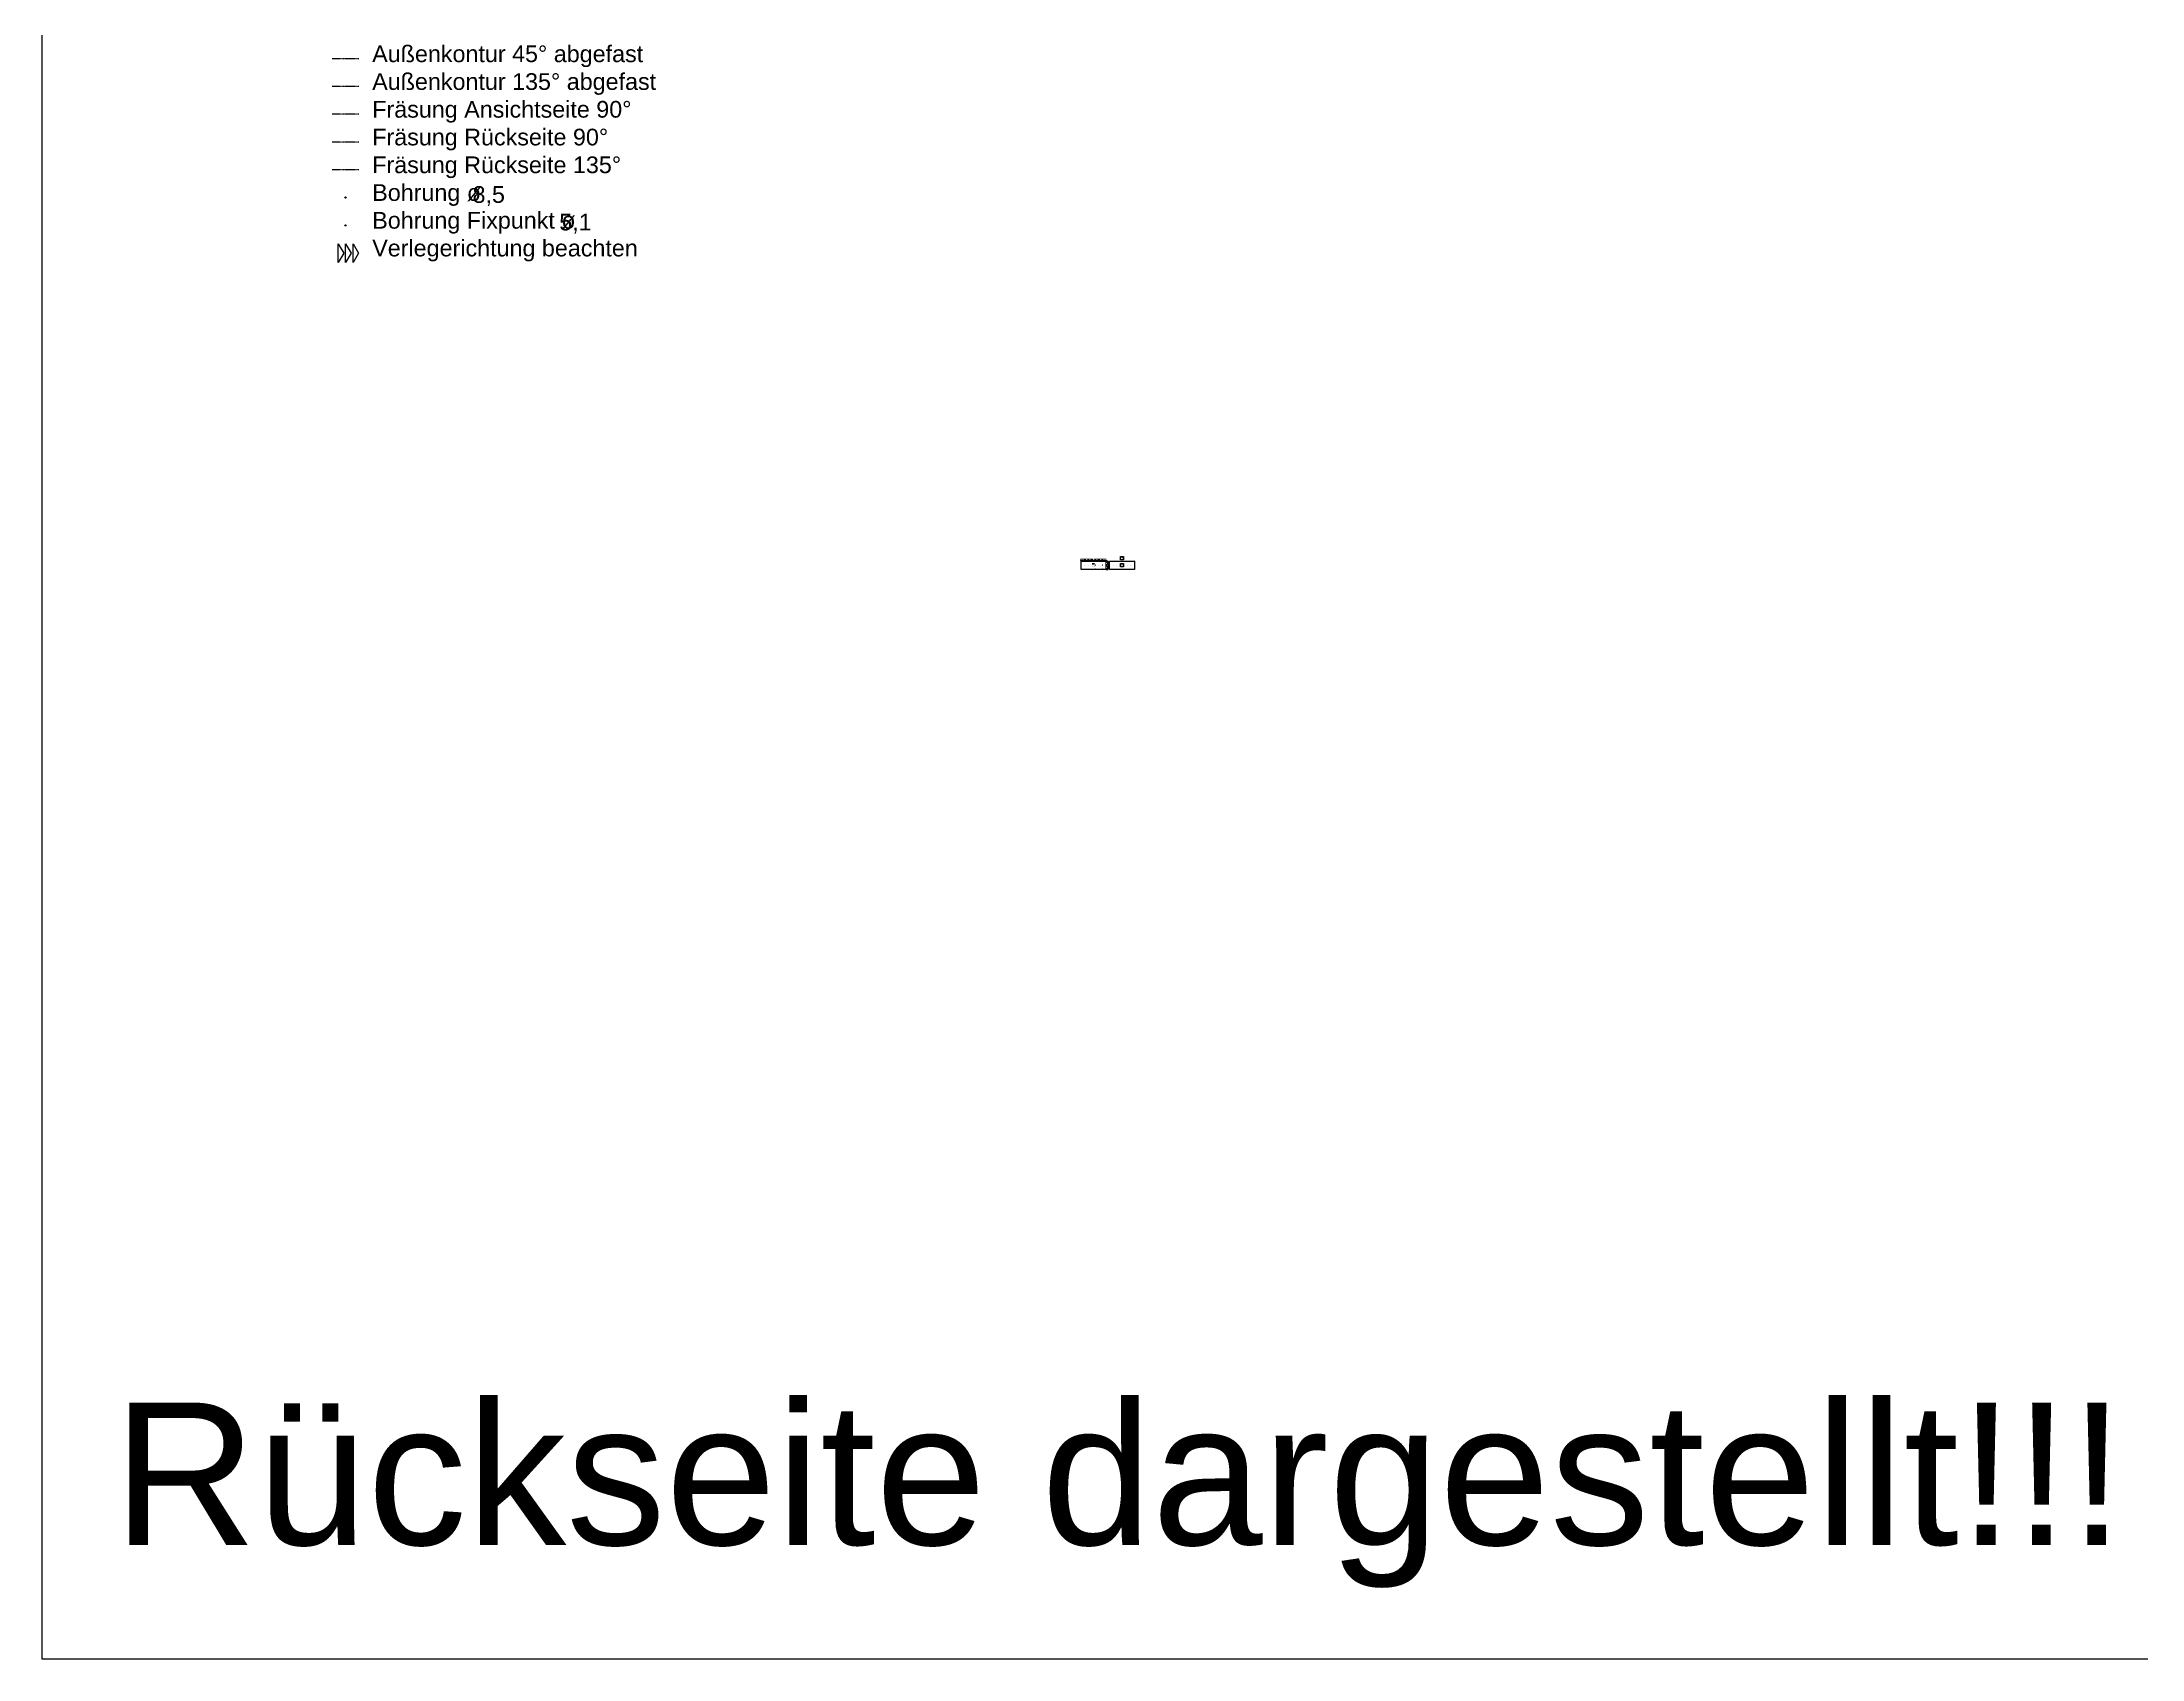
# Model space of a CAD drawing. Header units: millimetres. Extents: x 3800000 to 6300000, y 450000 to 1350000.
# Drawn here: x 5300000 to 5595061, y 450000 to 677238 of the extents above; entities that cross this region are included whole.
import ezdxf

# ---------------------------------------------------------------- set-up
doc = ezdxf.new("R2010")
doc.units = ezdxf.units.MM
doc.linetypes.add('Strichliert 5_2.5mm', pattern=[7.5, 5, -2.5])
doc.layers.get('0').update_dxf_attribs({"true_color": 0xffffff})
for name, color, linetype, true_color in [('ANSICHT 01 Planinhalt', 7, 'Continuous', 0xffffff), ('ANSICHT Paneel Verlegerichtung', 1, 'Continuous', 0xff0000), ('Bohr', 3, 'Continuous', 0x00ff00), ('FERTIGUNG 02 Bemassung Bohrung', 1, 'Continuous', 0xff0000), ('FERTIGUNG 02 Bemassung Geometrie', 212, 'Continuous', 0xcc00cc), ('FERTIGUNG 04 Außenkontur 135° abgefast', 216, 'Strichliert 5_2.5mm', 0x7f007f), ('FERTIGUNG 04 Außenkontur 45° abgefast', 6, 'Strichliert 5_2.5mm', 0xff00ff), ('FERTIGUNG 04 Fräsung Ansichtseite 90°', 1, 'Strichliert 5_2.5mm', 0xff0000), ('FERTIGUNG 04 Fräsung Rückseite 135°', 5, 'Strichliert 5_2.5mm', 0x0000ff), ('FERTIGUNG 04 Fräsung Rückseite 90°', 4, 'Strichliert 5_2.5mm', 0x00ffff), ('FERTIGUNG Verlegerichtung', 1, 'Continuous', 0xff0000), ('Inside', 160, 'Continuous', 0x3a3aff), ('Outside', 2, 'Continuous', 0xffff00), ('TXT', 7, 'Continuous', 0xffffff)]:
    doc.layers.add(name, color=color, linetype=linetype, true_color=true_color)
doc.styles.add('Arial Regular', font='arial.ttf')
doc.styles.add('ICC_M1_20', font='')
doc.styles.get('ICC_M1_20').set_extended_font_data('isocp2')
doc.dimstyles.new('ICC_M1_20', dxfattribs={"dimscale": 20, "dimtxt": 3.5, "dimasz": 3, "dimexe": 2, "dimexo": 1, "dimgap": 0.75, "dimtad": 1, "dimtoh": 1, "dimdec": 0, "dimzin": 4, "dimdsep": 46, "dimtxsty": 'ICC_M1_20', "dimcen": 2, "dimadec": 0, "dimazin": 1, "dimtfac": 1, "dimtdec": 4, "dimtix": 1, "dimtofl": 0, "dimtmove": 1, "dimatfit": 3, "dimfxl": 10, "dimfxlon": 1, "dimtfill": 1, "dimtfillclr": 256, "dimtolj": 1, "dimtzin": 1, "dimarcsym": 0})

# ---------------------------------------------------------------- blocks, each defined once
blk = doc.blocks.new('*D300')
at = {"layer": 'FERTIGUNG 02 Bemassung Geometrie', "color": 0, "lineweight": -2}
for p, q in [((5449575, 604281.667), (5449815, 604281.667)), ((5449575, 603125), (5449815, 603125)), ((5449775, 604221.667), (5449775, 603185))]:
    blk.add_line(p, q, dxfattribs=at)
at = {"layer": 'FERTIGUNG 02 Bemassung Geometrie', "color": 0}
for points in [[(5449785, 604221.667), (5449765, 604221.667), (5449775, 604281.667)], [(5449765, 603185), (5449785, 603185), (5449775, 603125)]]:
    blk.add_solid(points, dxfattribs=at)
at = {"layer": 'FERTIGUNG 02 Bemassung Geometrie', "color": 0, "insert": (5449725, 603703.3335), "char_height": 70, "attachment_point": 5, "rotation": 90, "style": 'ICC_M1_20', "bg_fill": 3, "box_fill_scale": 1.1, "bg_fill_color": 9, "bg_fill_true_color": 13158600, "bg_fill_transparency": 0}
blk.add_mtext('\\A1;1157', dxfattribs=at)
at = {"layer": 'Defpoints', "color": 0}
for p in [(5449495, 604281.667), (5449495, 603125), (5449775, 603125)]:
    blk.add_point(p, dxfattribs=at)
blk = doc.blocks.new('*D301')
at = {"layer": 'FERTIGUNG 02 Bemassung Bohrung', "color": 0, "lineweight": -2}
for p, q in [((5449495, 603145), (5449675, 603145)), ((5449515, 603125), (5449675, 603125)), ((5449635, 603205), (5449635, 603265)), ((5449635, 603065), (5449635, 603005))]:
    blk.add_line(p, q, dxfattribs=at)
at = {"layer": 'FERTIGUNG 02 Bemassung Bohrung', "color": 0}
for points in [[(5449625, 603205), (5449645, 603205), (5449635, 603145)], [(5449645, 603065), (5449625, 603065), (5449635, 603125)]]:
    blk.add_solid(points, dxfattribs=at)
at = {"layer": 'FERTIGUNG 02 Bemassung Bohrung', "color": 0, "insert": (5449585, 603135), "char_height": 70, "attachment_point": 5, "rotation": 90, "style": 'ICC_M1_20', "bg_fill": 3, "box_fill_scale": 1.1, "bg_fill_color": 9, "bg_fill_true_color": 13158600, "bg_fill_transparency": 0}
blk.add_mtext('\\A1;20', dxfattribs=at)
at = {"layer": 'Defpoints', "color": 0}
for p in [(5449475, 603145), (5449495, 603125), (5449635, 603145)]:
    blk.add_point(p, dxfattribs=at)
blk = doc.blocks.new('*D302')
at = {"layer": 'FERTIGUNG 02 Bemassung Bohrung', "color": 0, "lineweight": -2}
for p, q in [((5449495, 603703), (5449675, 603703)), ((5449495, 603145), (5449675, 603145)), ((5449635, 603205), (5449635, 603643))]:
    blk.add_line(p, q, dxfattribs=at)
at = {"layer": 'FERTIGUNG 02 Bemassung Bohrung', "color": 0}
for points in [[(5449645, 603643), (5449625, 603643), (5449635, 603703)], [(5449625, 603205), (5449645, 603205), (5449635, 603145)]]:
    blk.add_solid(points, dxfattribs=at)
at = {"layer": 'FERTIGUNG 02 Bemassung Bohrung', "color": 0, "insert": (5449585, 603424), "char_height": 70, "attachment_point": 5, "rotation": 90, "style": 'ICC_M1_20', "bg_fill": 3, "box_fill_scale": 1.1, "bg_fill_color": 9, "bg_fill_true_color": 13158600, "bg_fill_transparency": 0}
blk.add_mtext('\\A1;558', dxfattribs=at)
at = {"layer": 'Defpoints', "color": 0}
for p in [(5449475, 603703), (5449475, 603145), (5449635, 603703)]:
    blk.add_point(p, dxfattribs=at)
blk = doc.blocks.new('*D303')
at = {"layer": 'FERTIGUNG 02 Bemassung Bohrung', "color": 0, "lineweight": -2}
for p, q in [((5449495, 604262), (5449675, 604262)), ((5449495, 603703), (5449675, 603703)), ((5449635, 603763), (5449635, 604202))]:
    blk.add_line(p, q, dxfattribs=at)
at = {"layer": 'FERTIGUNG 02 Bemassung Bohrung', "color": 0}
for points in [[(5449645, 604202), (5449625, 604202), (5449635, 604262)], [(5449625, 603763), (5449645, 603763), (5449635, 603703)]]:
    blk.add_solid(points, dxfattribs=at)
at = {"layer": 'FERTIGUNG 02 Bemassung Bohrung', "color": 0, "insert": (5449585, 603983), "char_height": 70, "attachment_point": 5, "rotation": 90, "style": 'ICC_M1_20', "bg_fill": 3, "box_fill_scale": 1.1, "bg_fill_color": 9, "bg_fill_true_color": 13158600, "bg_fill_transparency": 0}
blk.add_mtext('\\A1;558', dxfattribs=at)
at = {"layer": 'Defpoints', "color": 0}
for p in [(5449475, 604262), (5449475, 603703), (5449635, 604262)]:
    blk.add_point(p, dxfattribs=at)
blk = doc.blocks.new('*D304')
at = {"layer": 'FERTIGUNG 02 Bemassung Bohrung', "color": 0, "lineweight": -2}
for p, q in [((5449495, 604262), (5449675, 604262)), ((5449515, 604282), (5449675, 604282)), ((5449635, 604342), (5449635, 604402)), ((5449635, 604202), (5449635, 604142))]:
    blk.add_line(p, q, dxfattribs=at)
at = {"layer": 'FERTIGUNG 02 Bemassung Bohrung', "color": 0}
for points in [[(5449625, 604342), (5449645, 604342), (5449635, 604282)], [(5449645, 604202), (5449625, 604202), (5449635, 604262)]]:
    blk.add_solid(points, dxfattribs=at)
at = {"layer": 'FERTIGUNG 02 Bemassung Bohrung', "color": 0, "insert": (5449585, 604272), "char_height": 70, "attachment_point": 5, "rotation": 90, "style": 'ICC_M1_20', "bg_fill": 3, "box_fill_scale": 1.1, "bg_fill_color": 9, "bg_fill_true_color": 13158600, "bg_fill_transparency": 0}
blk.add_mtext('\\A1;20', dxfattribs=at)
at = {"layer": 'Defpoints', "color": 0}
for p in [(5449475, 604262), (5449495, 604282), (5449635, 604282)]:
    blk.add_point(p, dxfattribs=at)
blk = doc.blocks.new('A$C73220EE5')
at = {"layer": 'FERTIGUNG Verlegerichtung'}
for points in [[(116, -69), (-116, -69), (0, 0)], [(116, -162), (-116, -162), (0, -93)], [(116, -255), (-116, -255), (0, -185)]]:
    blk.add_lwpolyline(points, close=True, dxfattribs=at)
blk = doc.blocks.new('*D306')
at = {"layer": 'Defpoints', "color": 0}
for p in [(5446005, 604281.667), (5449495, 604561.667), (5449495, 604281.667)]:
    blk.add_point(p, dxfattribs=at)
at = {"layer": 'FERTIGUNG 02 Bemassung Geometrie', "color": 0, "lineweight": -2}
for p, q in [((5446005, 604361.667), (5446005, 604601.667)), ((5446065, 604561.667), (5449435, 604561.667)), ((5449495, 604361.667), (5449495, 604601.667))]:
    blk.add_line(p, q, dxfattribs=at)
at = {"layer": 'FERTIGUNG 02 Bemassung Geometrie', "color": 0}
for points in [[(5446065, 604571.667), (5446065, 604551.667), (5446005, 604561.667)], [(5449435, 604551.667), (5449435, 604571.667), (5449495, 604561.667)]]:
    blk.add_solid(points, dxfattribs=at)
at = {"layer": 'FERTIGUNG 02 Bemassung Geometrie', "color": 0, "insert": (5447750, 604611.667), "char_height": 70, "attachment_point": 5, "style": 'ICC_M1_20', "bg_fill": 3, "box_fill_scale": 1.1, "bg_fill_color": 9, "bg_fill_true_color": 13158600, "bg_fill_transparency": 0}
blk.add_mtext('\\A1;3490', dxfattribs=at)
blk = doc.blocks.new('*D307')
at = {"layer": 'FERTIGUNG 02 Bemassung Bohrung', "color": 0, "lineweight": -2}
for p, q in [((5448982, 604282), (5448982, 604462)), ((5449415, 604422), (5449042, 604422)), ((5449475, 604282), (5449475, 604462))]:
    blk.add_line(p, q, dxfattribs=at)
at = {"layer": 'FERTIGUNG 02 Bemassung Bohrung', "color": 0}
for points in [[(5449042, 604432), (5449042, 604412), (5448982, 604422)], [(5449415, 604412), (5449415, 604432), (5449475, 604422)]]:
    blk.add_solid(points, dxfattribs=at)
at = {"layer": 'FERTIGUNG 02 Bemassung Bohrung', "color": 0, "insert": (5449229, 604472), "char_height": 70, "attachment_point": 5, "style": 'ICC_M1_20', "bg_fill": 3, "box_fill_scale": 1.1, "bg_fill_color": 9, "bg_fill_true_color": 13158600, "bg_fill_transparency": 0}
blk.add_mtext('\\A1;493', dxfattribs=at)
at = {"layer": 'Defpoints', "color": 0}
for p in [(5448982, 604422), (5448982, 604262), (5449475, 604262)]:
    blk.add_point(p, dxfattribs=at)
blk = doc.blocks.new('*D308')
at = {"layer": 'FERTIGUNG 02 Bemassung Bohrung', "color": 0, "lineweight": -2}
for p, q in [((5448489, 604282), (5448489, 604462)), ((5448922, 604422), (5448549, 604422)), ((5448982, 604282), (5448982, 604462))]:
    blk.add_line(p, q, dxfattribs=at)
at = {"layer": 'FERTIGUNG 02 Bemassung Bohrung', "color": 0}
for points in [[(5448549, 604432), (5448549, 604412), (5448489, 604422)], [(5448922, 604412), (5448922, 604432), (5448982, 604422)]]:
    blk.add_solid(points, dxfattribs=at)
at = {"layer": 'FERTIGUNG 02 Bemassung Bohrung', "color": 0, "insert": (5448736, 604472), "char_height": 70, "attachment_point": 5, "style": 'ICC_M1_20', "bg_fill": 3, "box_fill_scale": 1.1, "bg_fill_color": 9, "bg_fill_true_color": 13158600, "bg_fill_transparency": 0}
blk.add_mtext('\\A1;493', dxfattribs=at)
at = {"layer": 'Defpoints', "color": 0}
for p in [(5448489, 604422), (5448489, 604262), (5448982, 604262)]:
    blk.add_point(p, dxfattribs=at)
blk = doc.blocks.new('*D309')
at = {"layer": 'FERTIGUNG 02 Bemassung Bohrung', "color": 0, "lineweight": -2}
for p, q in [((5447996, 604282), (5447996, 604462)), ((5448429, 604422), (5448056, 604422)), ((5448489, 604282), (5448489, 604462))]:
    blk.add_line(p, q, dxfattribs=at)
at = {"layer": 'FERTIGUNG 02 Bemassung Bohrung', "color": 0}
for points in [[(5448056, 604432), (5448056, 604412), (5447996, 604422)], [(5448429, 604412), (5448429, 604432), (5448489, 604422)]]:
    blk.add_solid(points, dxfattribs=at)
at = {"layer": 'FERTIGUNG 02 Bemassung Bohrung', "color": 0, "insert": (5448243, 604472), "char_height": 70, "attachment_point": 5, "style": 'ICC_M1_20', "bg_fill": 3, "box_fill_scale": 1.1, "bg_fill_color": 9, "bg_fill_true_color": 13158600, "bg_fill_transparency": 0}
blk.add_mtext('\\A1;493', dxfattribs=at)
at = {"layer": 'Defpoints', "color": 0}
for p in [(5447996, 604422), (5447996, 604262), (5448489, 604262)]:
    blk.add_point(p, dxfattribs=at)
blk = doc.blocks.new('*D310')
at = {"layer": 'FERTIGUNG 02 Bemassung Bohrung', "color": 0, "lineweight": -2}
for p, q in [((5447504, 604282), (5447504, 604462)), ((5447936, 604422), (5447564, 604422)), ((5447996, 604282), (5447996, 604462))]:
    blk.add_line(p, q, dxfattribs=at)
at = {"layer": 'FERTIGUNG 02 Bemassung Bohrung', "color": 0}
for points in [[(5447564, 604432), (5447564, 604412), (5447504, 604422)], [(5447936, 604412), (5447936, 604432), (5447996, 604422)]]:
    blk.add_solid(points, dxfattribs=at)
at = {"layer": 'FERTIGUNG 02 Bemassung Bohrung', "color": 0, "insert": (5447750, 604472), "char_height": 70, "attachment_point": 5, "style": 'ICC_M1_20', "bg_fill": 3, "box_fill_scale": 1.1, "bg_fill_color": 9, "bg_fill_true_color": 13158600, "bg_fill_transparency": 0}
blk.add_mtext('\\A1;493', dxfattribs=at)
at = {"layer": 'Defpoints', "color": 0}
for p in [(5447504, 604422), (5447504, 604262), (5447996, 604262)]:
    blk.add_point(p, dxfattribs=at)
blk = doc.blocks.new('*D311')
at = {"layer": 'FERTIGUNG 02 Bemassung Bohrung', "color": 0, "lineweight": -2}
for p, q in [((5447011, 604282), (5447011, 604462)), ((5447444, 604422), (5447071, 604422)), ((5447504, 604282), (5447504, 604462))]:
    blk.add_line(p, q, dxfattribs=at)
at = {"layer": 'FERTIGUNG 02 Bemassung Bohrung', "color": 0}
for points in [[(5447071, 604432), (5447071, 604412), (5447011, 604422)], [(5447444, 604412), (5447444, 604432), (5447504, 604422)]]:
    blk.add_solid(points, dxfattribs=at)
at = {"layer": 'FERTIGUNG 02 Bemassung Bohrung', "color": 0, "insert": (5447257, 604472), "char_height": 70, "attachment_point": 5, "style": 'ICC_M1_20', "bg_fill": 3, "box_fill_scale": 1.1, "bg_fill_color": 9, "bg_fill_true_color": 13158600, "bg_fill_transparency": 0}
blk.add_mtext('\\A1;493', dxfattribs=at)
at = {"layer": 'Defpoints', "color": 0}
for p in [(5447011, 604422), (5447011, 604262), (5447504, 604262)]:
    blk.add_point(p, dxfattribs=at)
blk = doc.blocks.new('*D312')
at = {"layer": 'FERTIGUNG 02 Bemassung Bohrung', "color": 0, "lineweight": -2}
for p, q in [((5446518, 604282), (5446518, 604462)), ((5446951, 604422), (5446578, 604422)), ((5447011, 604282), (5447011, 604462))]:
    blk.add_line(p, q, dxfattribs=at)
at = {"layer": 'FERTIGUNG 02 Bemassung Bohrung', "color": 0}
for points in [[(5446578, 604432), (5446578, 604412), (5446518, 604422)], [(5446951, 604412), (5446951, 604432), (5447011, 604422)]]:
    blk.add_solid(points, dxfattribs=at)
at = {"layer": 'FERTIGUNG 02 Bemassung Bohrung', "color": 0, "insert": (5446764, 604472), "char_height": 70, "attachment_point": 5, "style": 'ICC_M1_20', "bg_fill": 3, "box_fill_scale": 1.1, "bg_fill_color": 9, "bg_fill_true_color": 13158600, "bg_fill_transparency": 0}
blk.add_mtext('\\A1;493', dxfattribs=at)
at = {"layer": 'Defpoints', "color": 0}
for p in [(5446518, 604422), (5446518, 604262), (5447011, 604262)]:
    blk.add_point(p, dxfattribs=at)
blk = doc.blocks.new('*D313')
at = {"layer": 'FERTIGUNG 02 Bemassung Bohrung', "color": 0, "lineweight": -2}
for p, q in [((5446025, 604282), (5446025, 604462)), ((5446458, 604422), (5446085, 604422)), ((5446518, 604282), (5446518, 604462))]:
    blk.add_line(p, q, dxfattribs=at)
at = {"layer": 'FERTIGUNG 02 Bemassung Bohrung', "color": 0}
for points in [[(5446085, 604432), (5446085, 604412), (5446025, 604422)], [(5446458, 604412), (5446458, 604432), (5446518, 604422)]]:
    blk.add_solid(points, dxfattribs=at)
at = {"layer": 'FERTIGUNG 02 Bemassung Bohrung', "color": 0, "insert": (5446271, 604472), "char_height": 70, "attachment_point": 5, "style": 'ICC_M1_20', "bg_fill": 3, "box_fill_scale": 1.1, "bg_fill_color": 9, "bg_fill_true_color": 13158600, "bg_fill_transparency": 0}
blk.add_mtext('\\A1;493', dxfattribs=at)
at = {"layer": 'Defpoints', "color": 0}
for p in [(5446025, 604422), (5446025, 604262), (5446518, 604262)]:
    blk.add_point(p, dxfattribs=at)
blk = doc.blocks.new('*D314')
at = {"layer": 'FERTIGUNG 02 Bemassung Bohrung', "color": 0, "lineweight": -2}
for p, q in [((5445945, 604421.667), (5445885, 604421.667)), ((5446005, 604301.667), (5446005, 604461.667)), ((5446025, 604281.667), (5446025, 604461.667)), ((5446085, 604421.667), (5446145, 604421.667))]:
    blk.add_line(p, q, dxfattribs=at)
at = {"layer": 'FERTIGUNG 02 Bemassung Bohrung', "color": 0}
for points in [[(5445945, 604411.667), (5445945, 604431.667), (5446005, 604421.667)], [(5446085, 604431.667), (5446085, 604411.667), (5446025, 604421.667)]]:
    blk.add_solid(points, dxfattribs=at)
at = {"layer": 'FERTIGUNG 02 Bemassung Bohrung', "color": 0, "insert": (5446015, 604471.667), "char_height": 70, "attachment_point": 5, "style": 'ICC_M1_20', "bg_fill": 3, "box_fill_scale": 1.1, "bg_fill_color": 9, "bg_fill_true_color": 13158600, "bg_fill_transparency": 0}
blk.add_mtext('\\A1;20', dxfattribs=at)
at = {"layer": 'Defpoints', "color": 0}
for p in [(5446005, 604421.667), (5446005, 604281.667), (5446025, 604261.667)]:
    blk.add_point(p, dxfattribs=at)
blk = doc.blocks.new('*D315')
at = {"layer": 'FERTIGUNG 02 Bemassung Bohrung', "color": 0, "lineweight": -2}
for p, q in [((5449415, 604421.667), (5449355, 604421.667)), ((5449475, 604281.667), (5449475, 604461.667)), ((5449495, 604301.667), (5449495, 604461.667)), ((5449555, 604421.667), (5449615, 604421.667))]:
    blk.add_line(p, q, dxfattribs=at)
at = {"layer": 'FERTIGUNG 02 Bemassung Bohrung', "color": 0}
for points in [[(5449415, 604411.667), (5449415, 604431.667), (5449475, 604421.667)], [(5449555, 604431.667), (5449555, 604411.667), (5449495, 604421.667)]]:
    blk.add_solid(points, dxfattribs=at)
at = {"layer": 'FERTIGUNG 02 Bemassung Bohrung', "color": 0, "insert": (5449485, 604471.667), "char_height": 70, "attachment_point": 5, "style": 'ICC_M1_20', "bg_fill": 3, "box_fill_scale": 1.1, "bg_fill_color": 9, "bg_fill_true_color": 13158600, "bg_fill_transparency": 0}
blk.add_mtext('\\A1;20', dxfattribs=at)
at = {"layer": 'Defpoints', "color": 0}
for p in [(5449475, 604421.667), (5449475, 604261.667), (5449495, 604281.667)]:
    blk.add_point(p, dxfattribs=at)

msp = doc.modelspace()

# ---------------------------------------------------------------- linework, layer by layer
at = {"layer": 'ANSICHT Paneel Verlegerichtung'}
for points in [[(5451654.5, 604817.3), (5451654.5, 604990.9), (5451706.6, 604904.1)], [(5451724, 604817.3), (5451724, 604990.9), (5451776, 604904.1)], [(5451793.4, 604817.3), (5451793.4, 604990.9), (5451845.5, 604904.1)], [(5447654.5, 603817.3), (5447654.5, 603990.9), (5447706.6, 603904.1)], [(5447724, 603817.3), (5447724, 603990.9), (5447776, 603904.1)], [(5447793.4, 603817.3), (5447793.4, 603990.9), (5447845.5, 603904.1)], [(5451654.5, 603817.3), (5451654.5, 603990.9), (5451706.6, 603904.1)], [(5451724, 603817.3), (5451724, 603990.9), (5451776, 603904.1)], [(5451793.4, 603817.3), (5451793.4, 603990.9), (5451845.5, 603904.1)]]:
    msp.add_lwpolyline(points, close=True, dxfattribs=at)
at = {"layer": 'Bohr', "linetype": 'ByBlock', "lineweight": -2}
for centre, radius in [((5342650, 655371.9), 85), ((5342650, 651471.9, 0), 85), ((5451553.6, 604899.8), 2.55), ((5451946.4, 604899.8), 2.55), ((5446025, 604261.7), 4.25), ((5446025, 603703.3), 4.25), ((5446025, 603145), 4.25), ((5446517.9, 604261.7), 4.25), ((5446517.9, 603703.3), 4.25), ((5446517.9, 603145), 4.25), ((5447010.7, 604261.7), 4.25), ((5447010.7, 603703.3), 4.25), ((5447010.7, 603145), 4.25), ((5447503.6, 604261.7), 4.25), ((5447503.6, 603145), 4.25), ((5447503.6, 603703.3), 2.55), ((5447996.4, 604261.7), 4.25), ((5447996.4, 603145), 4.25), ((5447996.4, 603703.3), 2.55), ((5448489.3, 604261.7), 4.25), ((5448489.3, 603703.3), 4.25), ((5448489.3, 603145), 4.25), ((5448982.1, 604261.7), 4.25), ((5448982.1, 603703.3), 4.25), ((5448982.1, 603145), 4.25), ((5449475, 604261.7), 4.25), ((5449475, 603703.3), 4.25), ((5449475, 603145), 4.25), ((5450025, 604261.7), 4.25), ((5450025, 603703.3), 4.25), ((5450025, 603145), 4.25), ((5450517.9, 604261.7), 4.25), ((5450517.9, 603703.3), 4.25), ((5450517.9, 603145), 4.25), ((5451010.7, 604261.7), 4.25), ((5451010.7, 603703.3), 4.25), ((5451010.7, 603145), 4.25), ((5451503.6, 604261.7), 4.25), ((5451503.6, 603145), 4.25), ((5451503.6, 603703.3), 2.55), ((5451553.6, 604506.9), 4.25), ((5451946.4, 604506.9), 4.25), ((5451996.4, 604261.7), 4.25), ((5451996.4, 603145), 4.25), ((5451996.4, 603703.3), 2.55), ((5452489.3, 604261.7), 4.25), ((5452489.3, 603703.3), 4.25), ((5452489.3, 603145), 4.25), ((5452982.1, 604261.7), 4.25), ((5452982.1, 603703.3), 4.25), ((5452982.1, 603145), 4.25), ((5453475, 604261.7), 4.25), ((5453475, 603703.3), 4.25), ((5453475, 603145), 4.25)]:
    msp.add_circle(centre, radius, dxfattribs=at)
at = {"layer": 'FERTIGUNG 04 Außenkontur 135° abgefast'}
msp.add_line((5344525, 670971.9), (5340775, 670971.9), dxfattribs=at)
at = {"layer": 'FERTIGUNG 04 Außenkontur 45° abgefast'}
msp.add_line((5344525, 674871.9), (5340775, 674871.9), dxfattribs=at)
at = {"layer": 'FERTIGUNG 04 Fräsung Ansichtseite 90°'}
msp.add_line((5344525, 667071.9), (5340775, 667071.9), dxfattribs=at)
at = {"layer": 'FERTIGUNG 04 Fräsung Rückseite 135°'}
msp.add_line((5344525, 659271.9), (5340775, 659271.9), dxfattribs=at)
at = {"layer": 'FERTIGUNG 04 Fräsung Rückseite 90°'}
msp.add_line((5344525, 663171.9), (5340775, 663171.9), dxfattribs=at)
at = {"layer": 'Inside'}
msp.add_lwpolyline([(5451523.6, 603476.9), (5451523.6, 603929.8), (5451976.4, 603929.8), (5451976.4, 603476.9)], close=True, dxfattribs=at)
at = {"layer": 'Outside'}
msp.add_lwpolyline([(5451533.6, 604486.9), (5451533.6, 604919.8), (5451966.4, 604919.8), (5451966.4, 604486.9)], close=True, dxfattribs=at)
at = {"layer": 'Outside', "linetype": 'ByBlock', "lineweight": -2}
for points in [[(5446005, 604281.7), (5449495, 604281.7), (5449495, 603125), (5446005, 603125)], [(5450005, 604281.7), (5453495, 604281.7), (5453495, 603125), (5450005, 603125)]]:
    msp.add_lwpolyline(points, close=True, dxfattribs=at)

# ---------------------------------------------------------------- block references
at = {"layer": 'FERTIGUNG Verlegerichtung', "extrusion": (5.45249e-07, 0.00010136, -1), "xscale": -11.34375000000008, "yscale": 11.3437500000001, "zscale": 11.34375000000004, "rotation": 90.00178510503738}
msp.add_blockref('A$C73220EE5', (-5344487.5, 647571.9, 68.6), dxfattribs=at)

# ---------------------------------------------------------------- texts
at = {"insert": (5346400, 646400.1, 0), "char_height": 2343.75, "width": 78439.198, "attachment_point": 7, "style": 'Arial Regular'}
msp.add_mtext('Verlegerichtung beachten', dxfattribs=at)
at = {"layer": 'ANSICHT 01 Planinhalt', "color": 1, "true_color": 0xff0000, "insert": (5310000, 460000), "char_height": 20000, "width": 597608.696, "attachment_point": 7, "style": 'Arial Regular'}
msp.add_mtext('Rückseite dargestellt!!!', dxfattribs=at)
at = {"layer": 'Bohr', "char_height": 2343.75, "attachment_point": 7, "style": 'Arial Regular'}
for s, insert, width in [('Bohrung ø', (5346400, 654200), 34697.69), ('8,5', (5360494.1, 654200), 13502.038), ('Bohrung Fixpunkt ø', (5346400, 650300.1, 0), 61115.829), ('5,1', (5372673.5, 650322.9), 12559.443)]:
    msp.add_mtext(s, dxfattribs=dict(at, insert=insert, width=width))
at = {"layer": 'FERTIGUNG 04 Außenkontur 135° abgefast', "insert": (5346395.2, 669800), "char_height": 2343.75, "width": 83992.867, "attachment_point": 7, "style": 'Arial Regular'}
msp.add_mtext('Außenkontur 135° abgefast', dxfattribs=at)
at = {"layer": 'FERTIGUNG 04 Außenkontur 45° abgefast', "insert": (5346395.2, 673700), "char_height": 2343.75, "width": 80375.34, "attachment_point": 7, "style": 'Arial Regular'}
msp.add_mtext('Außenkontur 45° abgefast', dxfattribs=at)
at = {"layer": 'FERTIGUNG 04 Fräsung Ansichtseite 90°', "insert": (5346400, 665900), "char_height": 2343.75, "width": 76732.337, "attachment_point": 7, "style": 'Arial Regular'}
msp.add_mtext('Fräsung Ansichtseite 90°', dxfattribs=at)
at = {"layer": 'FERTIGUNG 04 Fräsung Rückseite 135°', "insert": (5346400, 658100), "char_height": 2343.75, "width": 73828.125, "attachment_point": 7, "style": 'Arial Regular'}
msp.add_mtext('Fräsung Rückseite 135°', dxfattribs=at)
at = {"layer": 'FERTIGUNG 04 Fräsung Rückseite 90°', "insert": (5346400, 662000), "char_height": 2343.75, "width": 70210.598, "attachment_point": 7, "style": 'Arial Regular'}
msp.add_mtext('Fräsung Rückseite 90°', dxfattribs=at)
at = {"layer": 'TXT', "char_height": 100, "attachment_point": 5, "style": 'Arial Regular'}
for s, insert, width in [('30 Stk.', (5447750, 603503.3), 1030.435), ('SU-06', (5447750, 603703.3), 964.13), ('SU-09-R', (5451750, 604703.3), 1266.304), ('SU-09', (5451750, 603703.3), 965.217), ('4 Stk.', (5451750, 604503.3), 883.696), ('4 Stk.', (5451750, 603503.3), 883.696)]:
    msp.add_mtext(s, dxfattribs=dict(at, insert=insert, width=width))

# ---------------------------------------------------------------- next in the draw order: dimensions: what is measured, and where the dimension line sits
at = {"layer": 'FERTIGUNG 02 Bemassung Geometrie'}
dim = msp.add_linear_dim(base=(5449775, 603125), p1=(5449495, 604281.7), p2=(5449495, 603125), angle=90, text='1157', dimstyle='ICC_M1_20', override={"dimscale": 20, "dimtih": 0, "dimtoh": 0, "dimlfac": 1, "dimzin": 1, "dimsah": 0, "dimtzin": 4}, dxfattribs=at)
dim.commit()
dim.dimension.update_dxf_attribs({"geometry": '*D300', "text_midpoint": (5449725, 603703.3)})

# ---------------------------------------------------------------- next in the draw order: dimensions: what is measured, and where the dimension line sits
at = {"layer": 'FERTIGUNG 02 Bemassung Bohrung'}
dim = msp.add_linear_dim(base=(5449635, 603145), p1=(5449495, 603125), p2=(5449475, 603145), angle=90, text='20', dimstyle='ICC_M1_20', override={"dimscale": 20, "dimtih": 0, "dimtoh": 0, "dimlfac": 1, "dimzin": 1, "dimsah": 0, "dimtzin": 4}, dxfattribs=at)
dim.commit()
dim.dimension.update_dxf_attribs({"geometry": '*D301', "text_midpoint": (5449585, 603135)})

# ---------------------------------------------------------------- next in the draw order: dimensions: what is measured, and where the dimension line sits
dim = msp.add_linear_dim(base=(5449635, 603703.3), p1=(5449475, 603145), p2=(5449475, 603703.3), angle=90, text='558', dimstyle='ICC_M1_20', override={"dimscale": 20, "dimtih": 0, "dimtoh": 0, "dimlfac": 1, "dimzin": 1, "dimsah": 0, "dimtzin": 4}, dxfattribs=at)
dim.commit()
dim.dimension.update_dxf_attribs({"geometry": '*D302', "text_midpoint": (5449585, 603424.2)})

# ---------------------------------------------------------------- next in the draw order: dimensions: what is measured, and where the dimension line sits
dim = msp.add_linear_dim(base=(5449635, 604261.7), p1=(5449475, 603703.3), p2=(5449475, 604261.7), angle=90, text='558', dimstyle='ICC_M1_20', override={"dimscale": 20, "dimtih": 0, "dimtoh": 0, "dimlfac": 1, "dimzin": 1, "dimsah": 0, "dimtzin": 4}, dxfattribs=at)
dim.commit()
dim.dimension.update_dxf_attribs({"geometry": '*D303', "text_midpoint": (5449585, 603982.5)})

# ---------------------------------------------------------------- next in the draw order: dimensions: what is measured, and where the dimension line sits
dim = msp.add_linear_dim(base=(5449635, 604281.7), p1=(5449475, 604261.7), p2=(5449495, 604281.7), angle=90, text='20', dimstyle='ICC_M1_20', override={"dimscale": 20, "dimtih": 0, "dimtoh": 0, "dimlfac": 1, "dimzin": 1, "dimsah": 0, "dimtzin": 4}, dxfattribs=at)
dim.commit()
dim.dimension.update_dxf_attribs({"geometry": '*D304', "text_midpoint": (5449585, 604271.7)})

# ---------------------------------------------------------------- next in the draw order: linework, layer by layer
at = {"layer": 'ANSICHT 01 Planinhalt'}
msp.add_lwpolyline([(5300000, 750000), (5800000, 750000), (5800000, 450000), (5300000, 450000)], close=True, dxfattribs=at)

# ---------------------------------------------------------------- next in the draw order: dimensions: what is measured, and where the dimension line sits
at = {"layer": 'FERTIGUNG 02 Bemassung Geometrie'}
dim = msp.add_linear_dim(base=(5449495, 604561.7), p1=(5446005, 604281.7), p2=(5449495, 604281.7), text='3490', dimstyle='ICC_M1_20', override={"dimscale": 20, "dimtih": 0, "dimtoh": 0, "dimlfac": 1, "dimzin": 1, "dimsah": 0, "dimtzin": 4}, dxfattribs=at)
dim.commit()
dim.dimension.update_dxf_attribs({"geometry": '*D306', "text_midpoint": (5447750, 604611.7)})

# ---------------------------------------------------------------- next in the draw order: dimensions: what is measured, and where the dimension line sits
at = {"layer": 'FERTIGUNG 02 Bemassung Bohrung'}
dim = msp.add_linear_dim(base=(5448982.1, 604421.7), p1=(5449475, 604261.7), p2=(5448982.1, 604261.7), text='493', dimstyle='ICC_M1_20', override={"dimscale": 20, "dimtih": 0, "dimtoh": 0, "dimlfac": 1, "dimzin": 1, "dimsah": 0, "dimtzin": 4}, dxfattribs=at)
dim.commit()
dim.dimension.update_dxf_attribs({"geometry": '*D307', "text_midpoint": (5449228.6, 604471.7)})

# ---------------------------------------------------------------- next in the draw order: dimensions: what is measured, and where the dimension line sits
dim = msp.add_linear_dim(base=(5448489.3, 604421.7), p1=(5448982.1, 604261.7), p2=(5448489.3, 604261.7), text='493', dimstyle='ICC_M1_20', override={"dimscale": 20, "dimtih": 0, "dimtoh": 0, "dimlfac": 1, "dimzin": 1, "dimsah": 0, "dimtzin": 4}, dxfattribs=at)
dim.commit()
dim.dimension.update_dxf_attribs({"geometry": '*D308', "text_midpoint": (5448735.7, 604471.7)})

# ---------------------------------------------------------------- next in the draw order: dimensions: what is measured, and where the dimension line sits
dim = msp.add_linear_dim(base=(5447996.4, 604421.7), p1=(5448489.3, 604261.7), p2=(5447996.4, 604261.7), text='493', dimstyle='ICC_M1_20', override={"dimscale": 20, "dimtih": 0, "dimtoh": 0, "dimlfac": 1, "dimzin": 1, "dimsah": 0, "dimtzin": 4}, dxfattribs=at)
dim.commit()
dim.dimension.update_dxf_attribs({"geometry": '*D309', "text_midpoint": (5448242.9, 604471.7)})

# ---------------------------------------------------------------- next in the draw order: dimensions: what is measured, and where the dimension line sits
dim = msp.add_linear_dim(base=(5447503.6, 604421.7), p1=(5447996.4, 604261.7), p2=(5447503.6, 604261.7), text='493', dimstyle='ICC_M1_20', override={"dimscale": 20, "dimtih": 0, "dimtoh": 0, "dimlfac": 1, "dimzin": 1, "dimsah": 0, "dimtzin": 4}, dxfattribs=at)
dim.commit()
dim.dimension.update_dxf_attribs({"geometry": '*D310', "text_midpoint": (5447750, 604471.7)})

# ---------------------------------------------------------------- next in the draw order: dimensions: what is measured, and where the dimension line sits
for base, p1, p2, text, picture, middle in [((5447010.7, 604421.7), (5447503.6, 604261.7), (5447010.7, 604261.7), '493', '*D311', (5447257.1, 604471.7)), ((5449475, 604421.7), (5449495, 604281.7), (5449475, 604261.7), '20', '*D315', (5449485, 604471.7))]:
    dim = msp.add_linear_dim(base=base, p1=p1, p2=p2, text=text, dimstyle='ICC_M1_20', override={"dimscale": 20, "dimtih": 0, "dimtoh": 0, "dimlfac": 1, "dimzin": 1, "dimsah": 0, "dimtzin": 4}, dxfattribs=at)
    dim.commit()
    dim.dimension.update_dxf_attribs({"geometry": picture, "text_midpoint": middle})

# ---------------------------------------------------------------- next in the draw order: dimensions: what is measured, and where the dimension line sits
dim = msp.add_linear_dim(base=(5446517.9, 604421.7), p1=(5447010.7, 604261.7), p2=(5446517.9, 604261.7), text='493', dimstyle='ICC_M1_20', override={"dimscale": 20, "dimtih": 0, "dimtoh": 0, "dimlfac": 1, "dimzin": 1, "dimsah": 0, "dimtzin": 4}, dxfattribs=at)
dim.commit()
dim.dimension.update_dxf_attribs({"geometry": '*D312', "text_midpoint": (5446764.3, 604471.7)})

# ---------------------------------------------------------------- next in the draw order: dimensions: what is measured, and where the dimension line sits
dim = msp.add_linear_dim(base=(5446025, 604421.7), p1=(5446517.9, 604261.7), p2=(5446025, 604261.7), text='493', dimstyle='ICC_M1_20', override={"dimscale": 20, "dimtih": 0, "dimtoh": 0, "dimlfac": 1, "dimzin": 1, "dimsah": 0, "dimtzin": 4}, dxfattribs=at)
dim.commit()
dim.dimension.update_dxf_attribs({"geometry": '*D313', "text_midpoint": (5446271.4, 604471.7)})

# ---------------------------------------------------------------- next in the draw order: dimensions: what is measured, and where the dimension line sits
dim = msp.add_linear_dim(base=(5446005, 604421.7), p1=(5446025, 604261.7), p2=(5446005, 604281.7), text='20', dimstyle='ICC_M1_20', override={"dimscale": 20, "dimtih": 0, "dimtoh": 0, "dimlfac": 1, "dimzin": 1, "dimsah": 0, "dimtzin": 4}, dxfattribs=at)
dim.commit()
dim.dimension.update_dxf_attribs({"geometry": '*D314', "text_midpoint": (5446015, 604471.7)})

doc.saveas('drawing.dxf')
